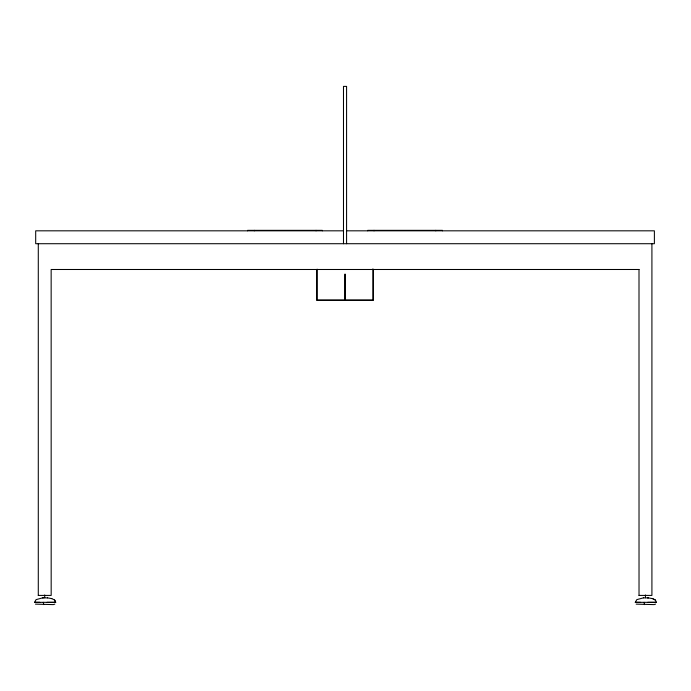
<?xml version="1.0" encoding="UTF-8"?>
<svg xmlns="http://www.w3.org/2000/svg" width="691" height="691" viewBox="0 0 691 691"><rect width="100%" height="100%" fill="white"/><g stroke="black" fill="none" stroke-linecap="round" stroke-linejoin="round"><path stroke-width="1.04" d="M39.862 602.336L34.55 602.327L36.07 599.633L42.721 597.845M640.6 602.336L635.288 602.327L636.808 599.633L643.459 597.845M54.814 604.141L53.302 604.608L35.448 604.141M655.552 604.141L654.032 604.608L636.186 604.141M47.394 597.922L42.695 597.845L43.283 597.922M647.7 597.957L648.305 597.888L643.597 597.888M652.485 598.622L655.362 600.021L656.45 602.327L647.752 602.336M343.487 230.82L35.69 230.82L35.69 243.716L654.386 243.716L654.386 230.82L346.58 230.82M639.028 269.49L51.151 269.49L51.177 595.417L38.264 595.417M639.002 595.417L651.915 595.417L651.915 243.716M47.014 602.336L55.712 602.327L54.624 600.021L51.756 598.622M34.55 602.327L55.712 602.336L54.598 600.021M635.288 602.327L656.45 602.336M648.132 597.845L652.511 598.622M47.403 597.845L51.782 598.622M653.237 598.976L655.336 600.021M644.478 604.608L644.064 602.336M43.74 604.608L43.334 602.336M645.446 594.96L645.446 597.758M639.002 269.49L639.028 595.417M442.447 230.82L442.447 230.345L367.767 230.345L367.767 230.82M435.796 230.345L435.796 230.82M374.03 230.345L374.03 230.82M373.39 269.49L373.39 300.421L316.677 300.421L316.677 269.49M372.924 268.851L372.924 299.963L317.143 299.963L317.143 269.179M346.58 243.716L346.58 86.392L343.487 86.392L343.487 243.716M345.293 299.963L345.293 274.18L344.774 274.18L344.774 299.963M322.3 230.82L322.3 230.345L247.62 230.345L247.62 230.82M316.037 230.345L316.037 230.82M254.271 230.345L254.271 230.82M44.708 594.96L44.708 597.758M38.29 243.716L38.29 595.417"/></g></svg>
